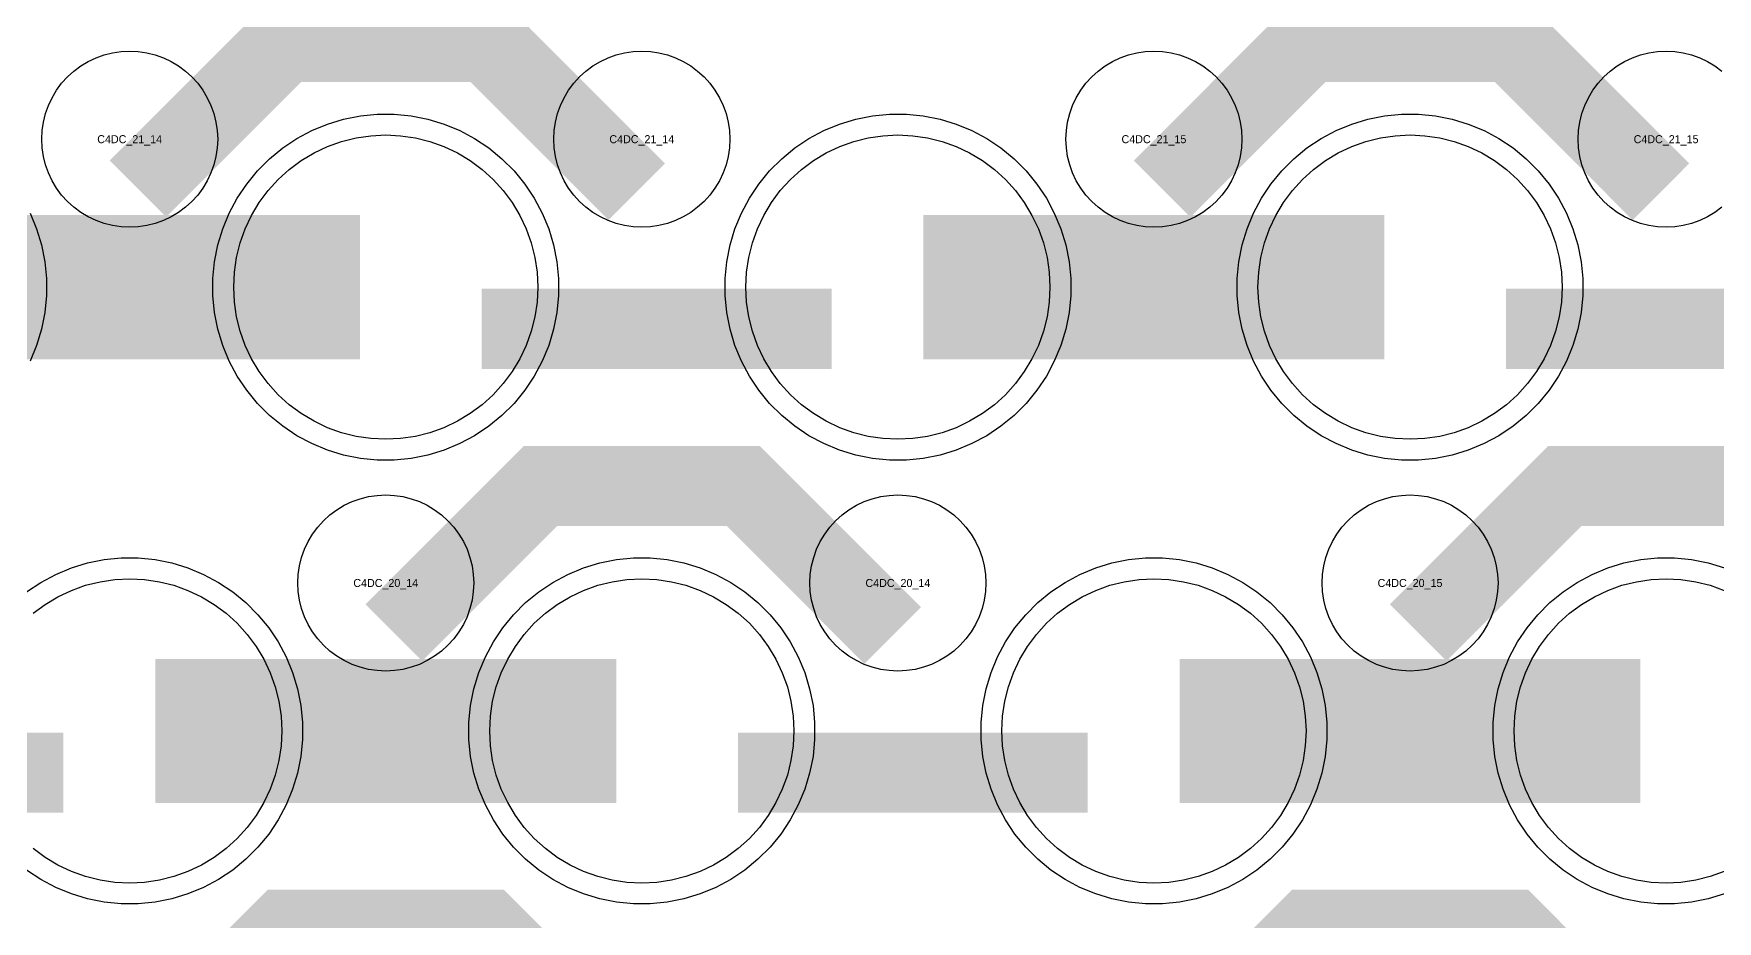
# Model space of a CAD drawing. Extents: x -11880 to 11880, y -14992 to 14992.
# Drawn here: x -7550 to -7024, y -12128 to -11851 of the extents above; entities that cross this region are included whole.
import ezdxf
from ezdxf.enums import TextEntityAlignment as Align

# ---------------------------------------------------------------- set-up
doc = ezdxf.new("R2010")
doc.units = 0
doc.header["$MEASUREMENT"] = 0
for name, color, linetype in [('GDS_775_DT_237', 138, 'CONTINUOUS'), ('RDL1_FS', 34, 'CONTINUOUS'), ('RDL_BS', 160, 'CONTINUOUS')]:
    doc.layers.add(name, color=color, linetype=linetype)

msp = doc.modelspace()

# ---------------------------------------------------------------- linework, layer by layer
at = {"layer": 'RDL1_FS'}
for points in [[(-7440, -11977.229), (-7444.657, -11977), (-7449.268, -11976.316), (-7453.791, -11975.184), (-7458.181, -11973.612), (-7462.395, -11971.62), (-7466.395, -11969.222), (-7470.14, -11966.444), (-7473.594, -11963.314), (-7476.724, -11959.86), (-7479.502, -11956.115), (-7481.9, -11952.115), (-7483.892, -11947.901), (-7485.464, -11943.511), (-7486.596, -11938.988), (-7487.28, -11934.377), (-7487.509, -11929.72), (-7487.28, -11925.063), (-7486.596, -11920.452), (-7485.464, -11915.929), (-7483.892, -11911.539), (-7481.9, -11907.325), (-7479.502, -11903.325), (-7476.724, -11899.58), (-7473.594, -11896.126), (-7470.14, -11892.996), (-7466.395, -11890.218), (-7462.395, -11887.82), (-7458.181, -11885.828), (-7453.791, -11884.256), (-7449.268, -11883.124), (-7444.657, -11882.44), (-7440, -11882.211), (-7435.343, -11882.44), (-7430.732, -11883.124), (-7426.209, -11884.256), (-7421.819, -11885.828), (-7417.605, -11887.82), (-7413.605, -11890.218), (-7409.86, -11892.996), (-7406.406, -11896.126), (-7403.276, -11899.58), (-7400.498, -11903.325), (-7398.1, -11907.325), (-7396.108, -11911.539), (-7394.536, -11915.929), (-7393.404, -11920.452), (-7392.72, -11925.063), (-7392.491, -11929.72), (-7392.72, -11934.377), (-7393.404, -11938.988), (-7394.536, -11943.511), (-7396.108, -11947.901), (-7398.1, -11952.115), (-7400.498, -11956.115), (-7403.276, -11959.86), (-7406.406, -11963.314), (-7409.86, -11966.444), (-7413.605, -11969.222), (-7417.605, -11971.62), (-7421.819, -11973.612), (-7426.209, -11975.184), (-7430.732, -11976.316), (-7435.343, -11977)], [(-7280, -11977.229), (-7284.657, -11977), (-7289.268, -11976.316), (-7293.791, -11975.184), (-7298.181, -11973.612), (-7302.395, -11971.62), (-7306.395, -11969.222), (-7310.14, -11966.444), (-7313.594, -11963.314), (-7316.724, -11959.86), (-7319.502, -11956.115), (-7321.9, -11952.115), (-7323.892, -11947.901), (-7325.464, -11943.511), (-7326.596, -11938.988), (-7327.28, -11934.377), (-7327.509, -11929.72), (-7327.28, -11925.063), (-7326.596, -11920.452), (-7325.464, -11915.929), (-7323.892, -11911.539), (-7321.9, -11907.325), (-7319.502, -11903.325), (-7316.724, -11899.58), (-7313.594, -11896.126), (-7310.14, -11892.996), (-7306.395, -11890.218), (-7302.395, -11887.82), (-7298.181, -11885.828), (-7293.791, -11884.256), (-7289.268, -11883.124), (-7284.657, -11882.44), (-7280, -11882.211), (-7275.343, -11882.44), (-7270.732, -11883.124), (-7266.209, -11884.256), (-7261.819, -11885.828), (-7257.605, -11887.82), (-7253.605, -11890.218), (-7249.86, -11892.996), (-7246.406, -11896.126), (-7243.276, -11899.58), (-7240.498, -11903.325), (-7238.1, -11907.325), (-7236.108, -11911.539), (-7234.536, -11915.929), (-7233.404, -11920.452), (-7232.72, -11925.063), (-7232.491, -11929.72), (-7232.72, -11934.377), (-7233.404, -11938.988), (-7234.536, -11943.511), (-7236.108, -11947.901), (-7238.1, -11952.115), (-7240.498, -11956.115), (-7243.276, -11959.86), (-7246.406, -11963.314), (-7249.86, -11966.444), (-7253.605, -11969.222), (-7257.605, -11971.62), (-7261.819, -11973.612), (-7266.209, -11975.184), (-7270.732, -11976.316), (-7275.343, -11977)], [(-7120, -11977.229), (-7124.657, -11977), (-7129.268, -11976.316), (-7133.791, -11975.184), (-7138.181, -11973.612), (-7142.395, -11971.62), (-7146.395, -11969.222), (-7150.14, -11966.444), (-7153.594, -11963.314), (-7156.724, -11959.86), (-7159.502, -11956.115), (-7161.9, -11952.115), (-7163.892, -11947.901), (-7165.464, -11943.511), (-7166.596, -11938.988), (-7167.28, -11934.377), (-7167.509, -11929.72), (-7167.28, -11925.063), (-7166.596, -11920.452), (-7165.464, -11915.929), (-7163.892, -11911.539), (-7161.9, -11907.325), (-7159.502, -11903.325), (-7156.724, -11899.58), (-7153.594, -11896.126), (-7150.14, -11892.996), (-7146.395, -11890.218), (-7142.395, -11887.82), (-7138.181, -11885.828), (-7133.791, -11884.256), (-7129.268, -11883.124), (-7124.657, -11882.44), (-7120, -11882.211), (-7115.343, -11882.44), (-7110.732, -11883.124), (-7106.209, -11884.256), (-7101.819, -11885.828), (-7097.605, -11887.82), (-7093.605, -11890.218), (-7089.86, -11892.996), (-7086.406, -11896.126), (-7083.276, -11899.58), (-7080.498, -11903.325), (-7078.1, -11907.325), (-7076.108, -11911.539), (-7074.536, -11915.929), (-7073.404, -11920.452), (-7072.72, -11925.063), (-7072.491, -11929.72), (-7072.72, -11934.377), (-7073.404, -11938.988), (-7074.536, -11943.511), (-7076.108, -11947.901), (-7078.1, -11952.115), (-7080.498, -11956.115), (-7083.276, -11959.86), (-7086.406, -11963.314), (-7089.86, -11966.444), (-7093.605, -11969.222), (-7097.605, -11971.62), (-7101.819, -11973.612), (-7106.209, -11975.184), (-7110.732, -11976.316), (-7115.343, -11977)]]:
    msp.add_lwpolyline(points, close=True, dxfattribs=at)
for points in [[(-7591.998, -11929.72, 45, 45, 0), (-7519.998, -11929.72, 45, 45, 0)], [(-7519.998, -11929.72, 45, 45, 0), (-7447.998, -11929.72, 45, 45, 0)], [(-7271.998, -11929.72, 45, 45, 0), (-7199.998, -11929.72, 45, 45, 0)], [(-7199.998, -11929.72, 45, 45, 0), (-7127.998, -11929.72, 45, 45, 0)]]:
    msp.add_lwpolyline(points, format="xyseb", dxfattribs=at)
at = {"layer": 'RDL1_FS', "color": 240, "true_color": 0xed1f24}
for points in [[(-7550.14, -12031.561), (-7546.395, -12028.783), (-7542.395, -12026.385), (-7538.181, -12024.393), (-7533.791, -12022.821), (-7529.268, -12021.689), (-7524.657, -12021.005), (-7520, -12020.776), (-7515.343, -12021.005), (-7510.732, -12021.689), (-7506.209, -12022.821), (-7501.819, -12024.393), (-7497.605, -12026.385), (-7493.605, -12028.783), (-7489.86, -12031.561), (-7486.406, -12034.691), (-7483.276, -12038.145), (-7480.498, -12041.89), (-7478.1, -12045.89), (-7476.108, -12050.104), (-7474.536, -12054.494), (-7473.404, -12059.017), (-7472.72, -12063.628), (-7472.491, -12068.285), (-7472.72, -12072.942), (-7473.404, -12077.553), (-7474.536, -12082.076), (-7476.108, -12086.466), (-7478.1, -12090.68), (-7480.498, -12094.68), (-7483.276, -12098.425), (-7486.406, -12101.879), (-7489.86, -12105.009), (-7493.605, -12107.787), (-7497.605, -12110.185), (-7501.819, -12112.177), (-7506.209, -12113.749), (-7510.732, -12114.881), (-7515.343, -12115.565), (-7520, -12115.794), (-7524.657, -12115.565), (-7529.268, -12114.881), (-7533.791, -12113.749), (-7538.181, -12112.177), (-7542.395, -12110.185), (-7546.395, -12107.787), (-7550.14, -12105.009)], [(-7021.819, -12112.177), (-7026.209, -12113.749), (-7030.732, -12114.881), (-7035.343, -12115.565), (-7040, -12115.794), (-7044.657, -12115.565), (-7049.268, -12114.881), (-7053.791, -12113.749), (-7058.181, -12112.177), (-7062.395, -12110.185), (-7066.395, -12107.787), (-7070.14, -12105.009), (-7073.594, -12101.879), (-7076.724, -12098.425), (-7079.502, -12094.68), (-7081.9, -12090.68), (-7083.892, -12086.466), (-7085.464, -12082.076), (-7086.596, -12077.553), (-7087.28, -12072.942), (-7087.509, -12068.285), (-7087.28, -12063.628), (-7086.596, -12059.017), (-7085.464, -12054.494), (-7083.892, -12050.104), (-7081.9, -12045.89), (-7079.502, -12041.89), (-7076.724, -12038.145), (-7073.594, -12034.691), (-7070.14, -12031.561), (-7066.395, -12028.783), (-7062.395, -12026.385), (-7058.181, -12024.393), (-7053.791, -12022.821), (-7049.268, -12021.689), (-7044.657, -12021.005), (-7040, -12020.776), (-7035.343, -12021.005), (-7030.732, -12021.689), (-7026.209, -12022.821), (-7021.819, -12024.393)]]:
    msp.add_lwpolyline(points, dxfattribs=at)
for points in [[(-7360, -12115.794), (-7364.657, -12115.565), (-7369.268, -12114.881), (-7373.791, -12113.749), (-7378.181, -12112.177), (-7382.395, -12110.185), (-7386.395, -12107.787), (-7390.14, -12105.009), (-7393.594, -12101.879), (-7396.724, -12098.425), (-7399.502, -12094.68), (-7401.9, -12090.68), (-7403.892, -12086.466), (-7405.464, -12082.076), (-7406.596, -12077.553), (-7407.28, -12072.942), (-7407.509, -12068.285), (-7407.28, -12063.628), (-7406.596, -12059.017), (-7405.464, -12054.494), (-7403.892, -12050.104), (-7401.9, -12045.89), (-7399.502, -12041.89), (-7396.724, -12038.145), (-7393.594, -12034.691), (-7390.14, -12031.561), (-7386.395, -12028.783), (-7382.395, -12026.385), (-7378.181, -12024.393), (-7373.791, -12022.821), (-7369.268, -12021.689), (-7364.657, -12021.005), (-7360, -12020.776), (-7355.343, -12021.005), (-7350.732, -12021.689), (-7346.209, -12022.821), (-7341.819, -12024.393), (-7337.605, -12026.385), (-7333.605, -12028.783), (-7329.86, -12031.561), (-7326.406, -12034.691), (-7323.276, -12038.145), (-7320.498, -12041.89), (-7318.1, -12045.89), (-7316.108, -12050.104), (-7314.536, -12054.494), (-7313.404, -12059.017), (-7312.72, -12063.628), (-7312.491, -12068.285), (-7312.72, -12072.942), (-7313.404, -12077.553), (-7314.536, -12082.076), (-7316.108, -12086.466), (-7318.1, -12090.68), (-7320.498, -12094.68), (-7323.276, -12098.425), (-7326.406, -12101.879), (-7329.86, -12105.009), (-7333.605, -12107.787), (-7337.605, -12110.185), (-7341.819, -12112.177), (-7346.209, -12113.749), (-7350.732, -12114.881), (-7355.343, -12115.565)], [(-7200, -12115.794), (-7204.657, -12115.565), (-7209.268, -12114.881), (-7213.791, -12113.749), (-7218.181, -12112.177), (-7222.395, -12110.185), (-7226.395, -12107.787), (-7230.14, -12105.009), (-7233.594, -12101.879), (-7236.724, -12098.425), (-7239.502, -12094.68), (-7241.9, -12090.68), (-7243.892, -12086.466), (-7245.464, -12082.076), (-7246.596, -12077.553), (-7247.28, -12072.942), (-7247.509, -12068.285), (-7247.28, -12063.628), (-7246.596, -12059.017), (-7245.464, -12054.494), (-7243.892, -12050.104), (-7241.9, -12045.89), (-7239.502, -12041.89), (-7236.724, -12038.145), (-7233.594, -12034.691), (-7230.14, -12031.561), (-7226.395, -12028.783), (-7222.395, -12026.385), (-7218.181, -12024.393), (-7213.791, -12022.821), (-7209.268, -12021.689), (-7204.657, -12021.005), (-7200, -12020.776), (-7195.343, -12021.005), (-7190.732, -12021.689), (-7186.209, -12022.821), (-7181.819, -12024.393), (-7177.605, -12026.385), (-7173.605, -12028.783), (-7169.86, -12031.561), (-7166.406, -12034.691), (-7163.276, -12038.145), (-7160.498, -12041.89), (-7158.1, -12045.89), (-7156.108, -12050.104), (-7154.536, -12054.494), (-7153.404, -12059.017), (-7152.72, -12063.628), (-7152.491, -12068.285), (-7152.72, -12072.942), (-7153.404, -12077.553), (-7154.536, -12082.076), (-7156.108, -12086.466), (-7158.1, -12090.68), (-7160.498, -12094.68), (-7163.276, -12098.425), (-7166.406, -12101.879), (-7169.86, -12105.009), (-7173.605, -12107.787), (-7177.605, -12110.185), (-7181.819, -12112.177), (-7186.209, -12113.749), (-7190.732, -12114.881), (-7195.343, -12115.565)]]:
    msp.add_lwpolyline(points, close=True, dxfattribs=at)
for points in [[(-7511.998, -12068.285, 45, 45, 0), (-7439.998, -12068.285, 45, 45, 0)], [(-7439.998, -12068.285, 45, 45, 0), (-7367.998, -12068.285, 45, 45, 0)], [(-7191.998, -12068.285, 45, 45, 0), (-7119.998, -12068.285, 45, 45, 0)], [(-7119.998, -12068.285, 45, 45, 0), (-7047.998, -12068.285, 45, 45, 0)]]:
    msp.add_lwpolyline(points, format="xyseb", dxfattribs=at)
at = {"layer": 'RDL_BS'}
for points in [[(-7517.438, -11899.034, 25, 25, 0), (-7471.623, -11853.219, 25, 25, 0), (-7438.07, -11853.219, 25, 25, 0)], [(-7361.599, -11899.933, 25, 25, 0), (-7408.313, -11853.219, 25, 25, 0), (-7438.071, -11853.219, 25, 25, 0)], [(-7197.438, -11899.034, 25, 25, 0), (-7151.623, -11853.219, 25, 25, 0), (-7118.07, -11853.219, 25, 25, 0)], [(-7041.599, -11899.933, 25, 25, 0), (-7088.313, -11853.219, 25, 25, 0), (-7118.071, -11853.219, 25, 25, 0)], [(-7409.984, -11942.733, 25, 25, 0), (-7300.719, -11942.733, 25, 25, 0)], [(-7089.984, -11942.733, 25, 25, 0), (-6980.719, -11942.733, 25, 25, 0)], [(-7437.438, -12037.599, 25, 25, 0), (-7391.623, -11991.784, 25, 25, 0), (-7358.07, -11991.784, 25, 25, 0)], [(-7281.599, -12038.498, 25, 25, 0), (-7328.313, -11991.784, 25, 25, 0), (-7358.071, -11991.784, 25, 25, 0)], [(-7117.438, -12037.599, 25, 25, 0), (-7071.623, -11991.784, 25, 25, 0), (-7038.07, -11991.784, 25, 25, 0)], [(-6961.599, -12038.498, 25, 25, 0), (-7008.313, -11991.784, 25, 25, 0), (-7038.071, -11991.784, 25, 25, 0)], [(-7517.438, -12176.159, 25, 25, 0), (-7471.623, -12130.344, 25, 25, 0), (-7438.07, -12130.344, 25, 25, 0)], [(-7361.599, -12177.058, 25, 25, 0), (-7408.313, -12130.344, 25, 25, 0), (-7438.071, -12130.344, 25, 25, 0)], [(-7197.438, -12176.159, 25, 25, 0), (-7151.623, -12130.344, 25, 25, 0), (-7118.07, -12130.344, 25, 25, 0)], [(-7041.599, -12177.058, 25, 25, 0), (-7088.313, -12130.344, 25, 25, 0), (-7118.071, -12130.344, 25, 25, 0)]]:
    msp.add_lwpolyline(points, format="xyseb", dxfattribs=at)
for points in [[(-7520, -11911.026), (-7522.693, -11910.894), (-7525.365, -11910.498), (-7527.984, -11909.841), (-7530.519, -11908.934), (-7532.956, -11907.782), (-7535.28, -11906.389), (-7537.443, -11904.786), (-7539.442, -11902.974), (-7541.254, -11900.975), (-7542.857, -11898.812), (-7544.25, -11896.488), (-7545.402, -11894.051), (-7546.309, -11891.516), (-7546.966, -11888.897), (-7547.362, -11886.225), (-7547.494, -11883.532), (-7547.362, -11880.839), (-7546.966, -11878.167), (-7546.309, -11875.548), (-7545.402, -11873.013), (-7544.25, -11870.576), (-7542.857, -11868.252), (-7541.254, -11866.089), (-7539.442, -11864.09), (-7537.443, -11862.278), (-7535.28, -11860.675), (-7532.956, -11859.282), (-7530.519, -11858.13), (-7527.984, -11857.223), (-7525.365, -11856.566), (-7522.693, -11856.17), (-7520, -11856.038), (-7517.307, -11856.17), (-7514.635, -11856.566), (-7512.016, -11857.223), (-7509.481, -11858.13), (-7507.044, -11859.282), (-7504.72, -11860.675), (-7502.557, -11862.278), (-7500.558, -11864.09), (-7498.746, -11866.089), (-7497.143, -11868.252), (-7495.75, -11870.576), (-7494.598, -11873.013), (-7493.691, -11875.548), (-7493.034, -11878.167), (-7492.638, -11880.839), (-7492.506, -11883.532), (-7492.638, -11886.225), (-7493.034, -11888.897), (-7493.691, -11891.516), (-7494.598, -11894.051), (-7495.75, -11896.488), (-7497.143, -11898.812), (-7498.746, -11900.975), (-7500.558, -11902.974), (-7502.557, -11904.786), (-7504.72, -11906.389), (-7507.044, -11907.782), (-7509.481, -11908.934), (-7512.016, -11909.841), (-7514.635, -11910.498), (-7517.307, -11910.894)], [(-7360, -11911.026), (-7362.693, -11910.894), (-7365.365, -11910.498), (-7367.984, -11909.841), (-7370.519, -11908.934), (-7372.956, -11907.782), (-7375.28, -11906.389), (-7377.443, -11904.786), (-7379.442, -11902.974), (-7381.254, -11900.975), (-7382.857, -11898.812), (-7384.25, -11896.488), (-7385.402, -11894.051), (-7386.309, -11891.516), (-7386.966, -11888.897), (-7387.362, -11886.225), (-7387.494, -11883.532), (-7387.362, -11880.839), (-7386.966, -11878.167), (-7386.309, -11875.548), (-7385.402, -11873.013), (-7384.25, -11870.576), (-7382.857, -11868.252), (-7381.254, -11866.089), (-7379.442, -11864.09), (-7377.443, -11862.278), (-7375.28, -11860.675), (-7372.956, -11859.282), (-7370.519, -11858.13), (-7367.984, -11857.223), (-7365.365, -11856.566), (-7362.693, -11856.17), (-7360, -11856.038), (-7357.307, -11856.17), (-7354.635, -11856.566), (-7352.016, -11857.223), (-7349.481, -11858.13), (-7347.044, -11859.282), (-7344.72, -11860.675), (-7342.557, -11862.278), (-7340.558, -11864.09), (-7338.746, -11866.089), (-7337.143, -11868.252), (-7335.75, -11870.576), (-7334.598, -11873.013), (-7333.691, -11875.548), (-7333.034, -11878.167), (-7332.638, -11880.839), (-7332.506, -11883.532), (-7332.638, -11886.225), (-7333.034, -11888.897), (-7333.691, -11891.516), (-7334.598, -11894.051), (-7335.75, -11896.488), (-7337.143, -11898.812), (-7338.746, -11900.975), (-7340.558, -11902.974), (-7342.557, -11904.786), (-7344.72, -11906.389), (-7347.044, -11907.782), (-7349.481, -11908.934), (-7352.016, -11909.841), (-7354.635, -11910.498), (-7357.307, -11910.894)], [(-7200, -11911.026), (-7202.693, -11910.894), (-7205.365, -11910.498), (-7207.984, -11909.841), (-7210.519, -11908.934), (-7212.956, -11907.782), (-7215.28, -11906.389), (-7217.443, -11904.786), (-7219.442, -11902.974), (-7221.254, -11900.975), (-7222.857, -11898.812), (-7224.25, -11896.488), (-7225.402, -11894.051), (-7226.309, -11891.516), (-7226.966, -11888.897), (-7227.362, -11886.225), (-7227.494, -11883.532), (-7227.362, -11880.839), (-7226.966, -11878.167), (-7226.309, -11875.548), (-7225.402, -11873.013), (-7224.25, -11870.576), (-7222.857, -11868.252), (-7221.254, -11866.089), (-7219.442, -11864.09), (-7217.443, -11862.278), (-7215.28, -11860.675), (-7212.956, -11859.282), (-7210.519, -11858.13), (-7207.984, -11857.223), (-7205.365, -11856.566), (-7202.693, -11856.17), (-7200, -11856.038), (-7197.307, -11856.17), (-7194.635, -11856.566), (-7192.016, -11857.223), (-7189.481, -11858.13), (-7187.044, -11859.282), (-7184.72, -11860.675), (-7182.557, -11862.278), (-7180.558, -11864.09), (-7178.746, -11866.089), (-7177.143, -11868.252), (-7175.75, -11870.576), (-7174.598, -11873.013), (-7173.691, -11875.548), (-7173.034, -11878.167), (-7172.638, -11880.839), (-7172.506, -11883.532), (-7172.638, -11886.225), (-7173.034, -11888.897), (-7173.691, -11891.516), (-7174.598, -11894.051), (-7175.75, -11896.488), (-7177.143, -11898.812), (-7178.746, -11900.975), (-7180.558, -11902.974), (-7182.557, -11904.786), (-7184.72, -11906.389), (-7187.044, -11907.782), (-7189.481, -11908.934), (-7192.016, -11909.841), (-7194.635, -11910.498), (-7197.307, -11910.894)], [(-7442.644, -11983.72), (-7447.938, -11983.203), (-7453.165, -11982.157), (-7458.205, -11980.626), (-7463.115, -11978.595), (-7467.777, -11976.103), (-7472.191, -11973.156), (-7476.292, -11969.794), (-7480.074, -11966.012), (-7483.436, -11961.911), (-7486.383, -11957.497), (-7488.875, -11952.835), (-7490.906, -11947.925), (-7492.437, -11942.885), (-7493.483, -11937.658), (-7494, -11932.364), (-7494, -11927.076), (-7493.483, -11921.782), (-7492.437, -11916.555), (-7490.906, -11911.515), (-7488.875, -11906.605), (-7486.383, -11901.943), (-7483.436, -11897.529), (-7480.074, -11893.428), (-7476.292, -11889.646), (-7472.191, -11886.284), (-7467.777, -11883.337), (-7463.115, -11880.845), (-7458.205, -11878.814), (-7453.165, -11877.283), (-7447.938, -11876.237), (-7442.644, -11875.72), (-7437.356, -11875.72), (-7432.062, -11876.237), (-7426.835, -11877.283), (-7421.795, -11878.814), (-7416.885, -11880.845), (-7412.223, -11883.337), (-7407.809, -11886.284), (-7403.708, -11889.646), (-7399.926, -11893.428), (-7396.564, -11897.529), (-7393.617, -11901.943), (-7391.125, -11906.605), (-7389.094, -11911.515), (-7387.563, -11916.555), (-7386.517, -11921.782), (-7386, -11927.076), (-7386, -11932.364), (-7386.517, -11937.658), (-7387.563, -11942.885), (-7389.094, -11947.925), (-7391.125, -11952.835), (-7393.617, -11957.497), (-7396.564, -11961.911), (-7399.926, -11966.012), (-7403.708, -11969.794), (-7407.809, -11973.156), (-7412.223, -11976.103), (-7416.885, -11978.595), (-7421.795, -11980.626), (-7426.835, -11982.157), (-7432.062, -11983.203), (-7437.356, -11983.72)], [(-7282.644, -11983.72), (-7287.938, -11983.203), (-7293.165, -11982.157), (-7298.205, -11980.626), (-7303.115, -11978.595), (-7307.777, -11976.103), (-7312.191, -11973.156), (-7316.292, -11969.794), (-7320.074, -11966.012), (-7323.436, -11961.911), (-7326.383, -11957.497), (-7328.875, -11952.835), (-7330.906, -11947.925), (-7332.437, -11942.885), (-7333.483, -11937.658), (-7334, -11932.364), (-7334, -11927.076), (-7333.483, -11921.782), (-7332.437, -11916.555), (-7330.906, -11911.515), (-7328.875, -11906.605), (-7326.383, -11901.943), (-7323.436, -11897.529), (-7320.074, -11893.428), (-7316.292, -11889.646), (-7312.191, -11886.284), (-7307.777, -11883.337), (-7303.115, -11880.845), (-7298.205, -11878.814), (-7293.165, -11877.283), (-7287.938, -11876.237), (-7282.644, -11875.72), (-7277.356, -11875.72), (-7272.062, -11876.237), (-7266.835, -11877.283), (-7261.795, -11878.814), (-7256.885, -11880.845), (-7252.223, -11883.337), (-7247.809, -11886.284), (-7243.708, -11889.646), (-7239.926, -11893.428), (-7236.564, -11897.529), (-7233.617, -11901.943), (-7231.125, -11906.605), (-7229.094, -11911.515), (-7227.563, -11916.555), (-7226.517, -11921.782), (-7226, -11927.076), (-7226, -11932.364), (-7226.517, -11937.658), (-7227.563, -11942.885), (-7229.094, -11947.925), (-7231.125, -11952.835), (-7233.617, -11957.497), (-7236.564, -11961.911), (-7239.926, -11966.012), (-7243.708, -11969.794), (-7247.809, -11973.156), (-7252.223, -11976.103), (-7256.885, -11978.595), (-7261.795, -11980.626), (-7266.835, -11982.157), (-7272.062, -11983.203), (-7277.356, -11983.72)], [(-7122.644, -11983.72), (-7127.938, -11983.203), (-7133.165, -11982.157), (-7138.205, -11980.626), (-7143.115, -11978.595), (-7147.777, -11976.103), (-7152.191, -11973.156), (-7156.292, -11969.794), (-7160.074, -11966.012), (-7163.436, -11961.911), (-7166.383, -11957.497), (-7168.875, -11952.835), (-7170.906, -11947.925), (-7172.437, -11942.885), (-7173.483, -11937.658), (-7174, -11932.364), (-7174, -11927.076), (-7173.483, -11921.782), (-7172.437, -11916.555), (-7170.906, -11911.515), (-7168.875, -11906.605), (-7166.383, -11901.943), (-7163.436, -11897.529), (-7160.074, -11893.428), (-7156.292, -11889.646), (-7152.191, -11886.284), (-7147.777, -11883.337), (-7143.115, -11880.845), (-7138.205, -11878.814), (-7133.165, -11877.283), (-7127.938, -11876.237), (-7122.644, -11875.72), (-7117.356, -11875.72), (-7112.062, -11876.237), (-7106.835, -11877.283), (-7101.795, -11878.814), (-7096.885, -11880.845), (-7092.223, -11883.337), (-7087.809, -11886.284), (-7083.708, -11889.646), (-7079.926, -11893.428), (-7076.564, -11897.529), (-7073.617, -11901.943), (-7071.125, -11906.605), (-7069.094, -11911.515), (-7067.563, -11916.555), (-7066.517, -11921.782), (-7066, -11927.076), (-7066, -11932.364), (-7066.517, -11937.658), (-7067.563, -11942.885), (-7069.094, -11947.925), (-7071.125, -11952.835), (-7073.617, -11957.497), (-7076.564, -11961.911), (-7079.926, -11966.012), (-7083.708, -11969.794), (-7087.809, -11973.156), (-7092.223, -11976.103), (-7096.885, -11978.595), (-7101.795, -11980.626), (-7106.835, -11982.157), (-7112.062, -11983.203), (-7117.356, -11983.72)], [(-7440, -12049.591), (-7442.693, -12049.459), (-7445.365, -12049.063), (-7447.984, -12048.406), (-7450.519, -12047.499), (-7452.956, -12046.347), (-7455.28, -12044.954), (-7457.443, -12043.351), (-7459.442, -12041.539), (-7461.254, -12039.54), (-7462.857, -12037.377), (-7464.25, -12035.053), (-7465.402, -12032.616), (-7466.309, -12030.081), (-7466.966, -12027.462), (-7467.362, -12024.79), (-7467.494, -12022.097), (-7467.362, -12019.404), (-7466.966, -12016.732), (-7466.309, -12014.113), (-7465.402, -12011.578), (-7464.25, -12009.141), (-7462.857, -12006.817), (-7461.254, -12004.654), (-7459.442, -12002.655), (-7457.443, -12000.843), (-7455.28, -11999.24), (-7452.956, -11997.847), (-7450.519, -11996.695), (-7447.984, -11995.788), (-7445.365, -11995.131), (-7442.693, -11994.735), (-7440, -11994.603), (-7437.307, -11994.735), (-7434.635, -11995.131), (-7432.016, -11995.788), (-7429.481, -11996.695), (-7427.044, -11997.847), (-7424.72, -11999.24), (-7422.557, -12000.843), (-7420.558, -12002.655), (-7418.746, -12004.654), (-7417.143, -12006.817), (-7415.75, -12009.141), (-7414.598, -12011.578), (-7413.691, -12014.113), (-7413.034, -12016.732), (-7412.638, -12019.404), (-7412.506, -12022.097), (-7412.638, -12024.79), (-7413.034, -12027.462), (-7413.691, -12030.081), (-7414.598, -12032.616), (-7415.75, -12035.053), (-7417.143, -12037.377), (-7418.746, -12039.54), (-7420.558, -12041.539), (-7422.557, -12043.351), (-7424.72, -12044.954), (-7427.044, -12046.347), (-7429.481, -12047.499), (-7432.016, -12048.406), (-7434.635, -12049.063), (-7437.307, -12049.459)], [(-7280, -12049.591), (-7282.693, -12049.459), (-7285.365, -12049.063), (-7287.984, -12048.406), (-7290.519, -12047.499), (-7292.956, -12046.347), (-7295.28, -12044.954), (-7297.443, -12043.351), (-7299.442, -12041.539), (-7301.254, -12039.54), (-7302.857, -12037.377), (-7304.25, -12035.053), (-7305.402, -12032.616), (-7306.309, -12030.081), (-7306.966, -12027.462), (-7307.362, -12024.79), (-7307.494, -12022.097), (-7307.362, -12019.404), (-7306.966, -12016.732), (-7306.309, -12014.113), (-7305.402, -12011.578), (-7304.25, -12009.141), (-7302.857, -12006.817), (-7301.254, -12004.654), (-7299.442, -12002.655), (-7297.443, -12000.843), (-7295.28, -11999.24), (-7292.956, -11997.847), (-7290.519, -11996.695), (-7287.984, -11995.788), (-7285.365, -11995.131), (-7282.693, -11994.735), (-7280, -11994.603), (-7277.307, -11994.735), (-7274.635, -11995.131), (-7272.016, -11995.788), (-7269.481, -11996.695), (-7267.044, -11997.847), (-7264.72, -11999.24), (-7262.557, -12000.843), (-7260.558, -12002.655), (-7258.746, -12004.654), (-7257.143, -12006.817), (-7255.75, -12009.141), (-7254.598, -12011.578), (-7253.691, -12014.113), (-7253.034, -12016.732), (-7252.638, -12019.404), (-7252.506, -12022.097), (-7252.638, -12024.79), (-7253.034, -12027.462), (-7253.691, -12030.081), (-7254.598, -12032.616), (-7255.75, -12035.053), (-7257.143, -12037.377), (-7258.746, -12039.54), (-7260.558, -12041.539), (-7262.557, -12043.351), (-7264.72, -12044.954), (-7267.044, -12046.347), (-7269.481, -12047.499), (-7272.016, -12048.406), (-7274.635, -12049.063), (-7277.307, -12049.459)], [(-7120, -12049.591), (-7122.693, -12049.459), (-7125.365, -12049.063), (-7127.984, -12048.406), (-7130.519, -12047.499), (-7132.956, -12046.347), (-7135.28, -12044.954), (-7137.443, -12043.351), (-7139.442, -12041.539), (-7141.254, -12039.54), (-7142.857, -12037.377), (-7144.25, -12035.053), (-7145.402, -12032.616), (-7146.309, -12030.081), (-7146.966, -12027.462), (-7147.362, -12024.79), (-7147.494, -12022.097), (-7147.362, -12019.404), (-7146.966, -12016.732), (-7146.309, -12014.113), (-7145.402, -12011.578), (-7144.25, -12009.141), (-7142.857, -12006.817), (-7141.254, -12004.654), (-7139.442, -12002.655), (-7137.443, -12000.843), (-7135.28, -11999.24), (-7132.956, -11997.847), (-7130.519, -11996.695), (-7127.984, -11995.788), (-7125.365, -11995.131), (-7122.693, -11994.735), (-7120, -11994.603), (-7117.307, -11994.735), (-7114.635, -11995.131), (-7112.016, -11995.788), (-7109.481, -11996.695), (-7107.044, -11997.847), (-7104.72, -11999.24), (-7102.557, -12000.843), (-7100.558, -12002.655), (-7098.746, -12004.654), (-7097.143, -12006.817), (-7095.75, -12009.141), (-7094.598, -12011.578), (-7093.691, -12014.113), (-7093.034, -12016.732), (-7092.638, -12019.404), (-7092.506, -12022.097), (-7092.638, -12024.79), (-7093.034, -12027.462), (-7093.691, -12030.081), (-7094.598, -12032.616), (-7095.75, -12035.053), (-7097.143, -12037.377), (-7098.746, -12039.54), (-7100.558, -12041.539), (-7102.557, -12043.351), (-7104.72, -12044.954), (-7107.044, -12046.347), (-7109.481, -12047.499), (-7112.016, -12048.406), (-7114.635, -12049.063), (-7117.307, -12049.459)]]:
    msp.add_lwpolyline(points, close=True, dxfattribs=at)
for points in [[(-7022.557, -11904.786), (-7024.72, -11906.389), (-7027.044, -11907.782), (-7029.481, -11908.934), (-7032.016, -11909.841), (-7034.635, -11910.498), (-7037.307, -11910.894), (-7040, -11911.026), (-7042.693, -11910.894), (-7045.365, -11910.498), (-7047.984, -11909.841), (-7050.519, -11908.934), (-7052.956, -11907.782), (-7055.28, -11906.389), (-7057.443, -11904.786), (-7059.442, -11902.974), (-7061.254, -11900.975), (-7062.857, -11898.812), (-7064.25, -11896.488), (-7065.402, -11894.051), (-7066.309, -11891.516), (-7066.966, -11888.897), (-7067.362, -11886.225), (-7067.494, -11883.532), (-7067.362, -11880.839), (-7066.966, -11878.167), (-7066.309, -11875.548), (-7065.402, -11873.013), (-7064.25, -11870.576), (-7062.857, -11868.252), (-7061.254, -11866.089), (-7059.442, -11864.09), (-7057.443, -11862.278), (-7055.28, -11860.675), (-7052.956, -11859.282), (-7050.519, -11858.13), (-7047.984, -11857.223), (-7045.365, -11856.566), (-7042.693, -11856.17), (-7040, -11856.038), (-7037.307, -11856.17), (-7034.635, -11856.566), (-7032.016, -11857.223), (-7029.481, -11858.13), (-7027.044, -11859.282), (-7024.72, -11860.675), (-7022.557, -11862.278)], [(-7551.125, -11906.605), (-7549.094, -11911.515), (-7547.563, -11916.555), (-7546.517, -11921.782), (-7546, -11927.076), (-7546, -11932.364), (-7546.517, -11937.658), (-7547.563, -11942.885), (-7549.094, -11947.925), (-7551.125, -11952.835)]]:
    msp.add_lwpolyline(points, dxfattribs=at)
at = {"layer": 'RDL_BS', "color": 240, "true_color": 0xed1f24}
for points in [[(-7552.191, -12024.849), (-7547.777, -12021.902), (-7543.115, -12019.41), (-7538.205, -12017.379), (-7533.165, -12015.848), (-7527.938, -12014.802), (-7522.644, -12014.285), (-7517.356, -12014.285), (-7512.062, -12014.802), (-7506.835, -12015.848), (-7501.795, -12017.379), (-7496.885, -12019.41), (-7492.223, -12021.902), (-7487.809, -12024.849), (-7483.708, -12028.211), (-7479.926, -12031.993), (-7476.564, -12036.094), (-7473.617, -12040.508), (-7471.125, -12045.17), (-7469.094, -12050.08), (-7467.563, -12055.12), (-7466.517, -12060.347), (-7466, -12065.641), (-7466, -12070.929), (-7466.517, -12076.223), (-7467.563, -12081.45), (-7469.094, -12086.49), (-7471.125, -12091.4), (-7473.617, -12096.062), (-7476.564, -12100.476), (-7479.926, -12104.577), (-7483.708, -12108.359), (-7487.809, -12111.721), (-7492.223, -12114.668), (-7496.885, -12117.16), (-7501.795, -12119.191), (-7506.835, -12120.722), (-7512.062, -12121.768), (-7517.356, -12122.285), (-7522.644, -12122.285), (-7527.938, -12121.768), (-7533.165, -12120.722), (-7538.205, -12119.191), (-7543.115, -12117.16), (-7547.777, -12114.668), (-7552.191, -12111.721)], [(-7021.795, -12119.191), (-7026.835, -12120.722), (-7032.062, -12121.768), (-7037.356, -12122.285), (-7042.644, -12122.285), (-7047.938, -12121.768), (-7053.165, -12120.722), (-7058.205, -12119.191), (-7063.115, -12117.16), (-7067.777, -12114.668), (-7072.191, -12111.721), (-7076.292, -12108.359), (-7080.074, -12104.577), (-7083.436, -12100.476), (-7086.383, -12096.062), (-7088.875, -12091.4), (-7090.906, -12086.49), (-7092.437, -12081.45), (-7093.483, -12076.223), (-7094, -12070.929), (-7094, -12065.641), (-7093.483, -12060.347), (-7092.437, -12055.12), (-7090.906, -12050.08), (-7088.875, -12045.17), (-7086.383, -12040.508), (-7083.436, -12036.094), (-7080.074, -12031.993), (-7076.292, -12028.211), (-7072.191, -12024.849), (-7067.777, -12021.902), (-7063.115, -12019.41), (-7058.205, -12017.379), (-7053.165, -12015.848), (-7047.938, -12014.802), (-7042.644, -12014.285), (-7037.356, -12014.285), (-7032.062, -12014.802), (-7026.835, -12015.848), (-7021.795, -12017.379)]]:
    msp.add_lwpolyline(points, dxfattribs=at)
for points in [[(-7362.644, -12122.285), (-7367.938, -12121.768), (-7373.165, -12120.722), (-7378.205, -12119.191), (-7383.115, -12117.16), (-7387.777, -12114.668), (-7392.191, -12111.721), (-7396.292, -12108.359), (-7400.074, -12104.577), (-7403.436, -12100.476), (-7406.383, -12096.062), (-7408.875, -12091.4), (-7410.906, -12086.49), (-7412.437, -12081.45), (-7413.483, -12076.223), (-7414, -12070.929), (-7414, -12065.641), (-7413.483, -12060.347), (-7412.437, -12055.12), (-7410.906, -12050.08), (-7408.875, -12045.17), (-7406.383, -12040.508), (-7403.436, -12036.094), (-7400.074, -12031.993), (-7396.292, -12028.211), (-7392.191, -12024.849), (-7387.777, -12021.902), (-7383.115, -12019.41), (-7378.205, -12017.379), (-7373.165, -12015.848), (-7367.938, -12014.802), (-7362.644, -12014.285), (-7357.356, -12014.285), (-7352.062, -12014.802), (-7346.835, -12015.848), (-7341.795, -12017.379), (-7336.885, -12019.41), (-7332.223, -12021.902), (-7327.809, -12024.849), (-7323.708, -12028.211), (-7319.926, -12031.993), (-7316.564, -12036.094), (-7313.617, -12040.508), (-7311.125, -12045.17), (-7309.094, -12050.08), (-7307.563, -12055.12), (-7306.517, -12060.347), (-7306, -12065.641), (-7306, -12070.929), (-7306.517, -12076.223), (-7307.563, -12081.45), (-7309.094, -12086.49), (-7311.125, -12091.4), (-7313.617, -12096.062), (-7316.564, -12100.476), (-7319.926, -12104.577), (-7323.708, -12108.359), (-7327.809, -12111.721), (-7332.223, -12114.668), (-7336.885, -12117.16), (-7341.795, -12119.191), (-7346.835, -12120.722), (-7352.062, -12121.768), (-7357.356, -12122.285)], [(-7202.644, -12122.285), (-7207.938, -12121.768), (-7213.165, -12120.722), (-7218.205, -12119.191), (-7223.115, -12117.16), (-7227.777, -12114.668), (-7232.191, -12111.721), (-7236.292, -12108.359), (-7240.074, -12104.577), (-7243.436, -12100.476), (-7246.383, -12096.062), (-7248.875, -12091.4), (-7250.906, -12086.49), (-7252.437, -12081.45), (-7253.483, -12076.223), (-7254, -12070.929), (-7254, -12065.641), (-7253.483, -12060.347), (-7252.437, -12055.12), (-7250.906, -12050.08), (-7248.875, -12045.17), (-7246.383, -12040.508), (-7243.436, -12036.094), (-7240.074, -12031.993), (-7236.292, -12028.211), (-7232.191, -12024.849), (-7227.777, -12021.902), (-7223.115, -12019.41), (-7218.205, -12017.379), (-7213.165, -12015.848), (-7207.938, -12014.802), (-7202.644, -12014.285), (-7197.356, -12014.285), (-7192.062, -12014.802), (-7186.835, -12015.848), (-7181.795, -12017.379), (-7176.885, -12019.41), (-7172.223, -12021.902), (-7167.809, -12024.849), (-7163.708, -12028.211), (-7159.926, -12031.993), (-7156.564, -12036.094), (-7153.617, -12040.508), (-7151.125, -12045.17), (-7149.094, -12050.08), (-7147.563, -12055.12), (-7146.517, -12060.347), (-7146, -12065.641), (-7146, -12070.929), (-7146.517, -12076.223), (-7147.563, -12081.45), (-7149.094, -12086.49), (-7151.125, -12091.4), (-7153.617, -12096.062), (-7156.564, -12100.476), (-7159.926, -12104.577), (-7163.708, -12108.359), (-7167.809, -12111.721), (-7172.223, -12114.668), (-7176.885, -12117.16), (-7181.795, -12119.191), (-7186.835, -12120.722), (-7192.062, -12121.768), (-7197.356, -12122.285)]]:
    msp.add_lwpolyline(points, close=True, dxfattribs=at)
for points in [[(-7649.984, -12081.298, 25, 25, 0), (-7540.719, -12081.298, 25, 25, 0)], [(-7329.984, -12081.298, 25, 25, 0), (-7220.719, -12081.298, 25, 25, 0)]]:
    msp.add_lwpolyline(points, format="xyseb", dxfattribs=at)

# ---------------------------------------------------------------- texts
at = {"layer": 'GDS_775_DT_237'}
for s, p in [('C4DC_21_14', (-7520, -11883.532)), ('C4DC_21_14', (-7520, -11883.532)), ('C4DC_21_14', (-7360, -11883.532)), ('C4DC_21_14', (-7360, -11883.532)), ('C4DC_21_15', (-7200, -11883.532)), ('C4DC_21_15', (-7200, -11883.532)), ('C4DC_21_15', (-7040, -11883.532)), ('C4DC_21_15', (-7040, -11883.532)), ('C4DC_20_14', (-7440, -12022.097)), ('C4DC_20_14', (-7440, -12022.097)), ('C4DC_20_14', (-7280, -12022.097)), ('C4DC_20_14', (-7280, -12022.097)), ('C4DC_20_15', (-7120, -12022.097)), ('C4DC_20_15', (-7120, -12022.097))]:
    msp.add_text(s, height=2.5, dxfattribs=at).set_placement(p, align=Align.MIDDLE_CENTER)

doc.saveas('drawing.dxf')
